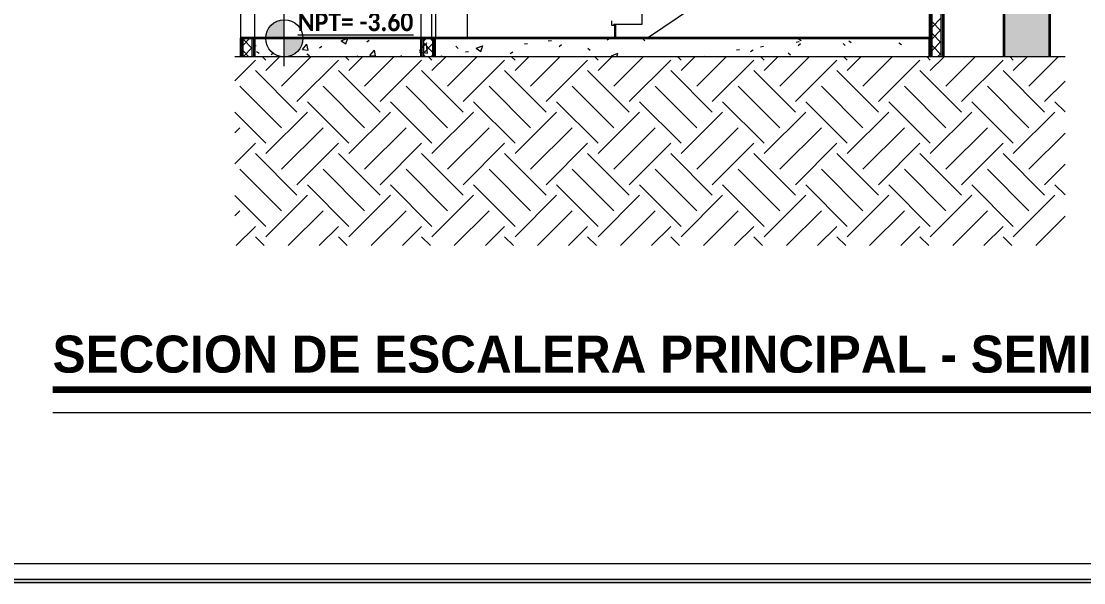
# Model space of a CAD drawing. Header units: metres. Extents: x -144 to 1000, y -717 to 29.
# Drawn here: x 340.25 to 351.67, y -657.84 to -651.8 of the extents above; entities that cross this region are included whole.
import ezdxf

# ---------------------------------------------------------------- set-up
doc = ezdxf.new("R2010")
doc.units = ezdxf.units.M
doc.layers.get('0').update_dxf_attribs({"color": 1})
for name, color, linetype, lineweight in [('A-DETL', 1, 'Continuous', 9), ('A-DETL-GENF', 1, 'Continuous', 9), ('A-DETL-THIN', 1, 'Continuous', 9), ('A-DOOR', 1, 'Continuous', 9), ('A-DOOR-FRAM', 1, 'Continuous', 9), ('A-FLOR', 2, 'Continuous', 9), ('A-FLOR-PATT', 8, 'Continuous', 50), ('A-WALL', 4, 'Continuous', 9), ('G-ANNO-DIMS', 1, 'Continuous', 9), ('G-ANNO-TEXT', 2, 'Continuous', 9), ('G-ANNO-TTLB', 3, 'Continuous', 18), ('G-IMPT', 1, 'Continuous', 9), ('S-COLS', 7, 'Continuous', 9), ('S-STRS', 1, 'Continuous', 9)]:
    doc.layers.add(name, color=color, linetype=linetype, lineweight=lineweight)
doc.layers.add('A-WALL-PATT', color=7, linetype='Continuous', lineweight=35, true_color=0x9c9c9c)
doc.styles.add('Britannic Bold_B_5', font='', dxfattribs={"height": 0.006})
doc.styles.add('Calibri_B_1', font='calibrib.ttf', dxfattribs={"height": 0.135})
doc.styles.get('Britannic Bold_B_5').set_extended_font_data('Britannic Bold', bold=True)

# ---------------------------------------------------------------- blocks, each defined once
blk = doc.blocks.new('tarjeta de nathalie 00')
at = {"layer": 'G-IMPT', "lineweight": 9}
h = blk.add_hatch(color=3, dxfattribs=at)
h.paths.add_polyline_path([(-145.23888, -717.38489), (-145.21019, -717.38489), (-145.21019, -716.89355), (-145.21019, -716.79934), (-145.23888, -716.79934), (-145.23888, -716.89379)])
h.paths.add_polyline_path([(-145.20996, -716.7991), (-145.20996, -717.3851), (-145.2392, -717.3851), (-145.2392, -716.7991)])
h.paths.add_polyline_path([(-145.23902, -717.3868), (-145.20826, -717.3868), (-145.20826, -716.7974), (-145.2392, -716.7974), (-146.09866, -716.7974), (-146.09866, -717.3868)])
h.paths.add_polyline_path([(-145.20795, -716.79707), (-145.20795, -717.3871), (-146.09898, -717.3871), (-146.09898, -716.79707)])
at = {"layer": 'G-ANNO-TTLB', "color": 3}
for p, q in [((-145.20996, -717.3851), (-146.09696, -717.3851)), ((-146.09898, -717.3871), (-145.20795, -717.3871)), ((-146.09898, -717.38713), (-145.20795, -717.38713))]:
    blk.add_line(p, q, dxfattribs=at)
at = {"layer": 'G-ANNO-TTLB'}
blk.add_line((-145.23902, -717.3868), (-146.09866, -717.3868), dxfattribs=at)

msp = doc.modelspace()

# ---------------------------------------------------------------- hatches: boundary and pattern name
at = {"layer": 'A-WALL-PATT', "true_color": 0x747474}
h = msp.add_hatch(color=8, dxfattribs=at)
h.paths.add_polyline_path([(342.611, -652.187), (342.636, -652.187), (342.636, -651.988), (342.611, -651.988)])
h.paths.add_polyline_path([(342.611, -649.9), (342.636, -649.9), (342.636, -648.408), (342.611, -648.408), (342.611, -649.239)])
h.paths.add_polyline_path([(342.636, -646.32), (342.636, -644.988), (342.611, -644.988), (342.611, -646.32)])
h.paths.add_polyline_path([(342.611, -642.9), (342.636, -642.9), (342.636, -641.945), (342.611, -641.945), (342.611, -642.602)])
h.paths.add_polyline_path([(342.611, -639.857), (342.636, -639.857), (342.636, -638.167), (342.611, -638.167), (342.611, -639.283)])
at = {"layer": 'A-WALL-PATT', "lineweight": 5, "true_color": 0x747474}
h = msp.add_hatch(color=8, dxfattribs=at)
h.paths.add_polyline_path([(342.746, -652.187), (342.76, -652.187), (342.76, -651.988), (342.735, -651.988), (342.735, -652.187)])
h.paths.add_polyline_path([(342.76, -649.9), (342.76, -648.408), (342.735, -648.408), (342.735, -649.9)])
h.paths.add_polyline_path([(342.76, -646.32), (342.76, -644.988), (342.735, -644.988), (342.735, -646.32)])
h.paths.add_polyline_path([(342.76, -642.9), (342.76, -641.945), (342.735, -641.945), (342.735, -642.9)])
h.paths.add_polyline_path([(342.76, -639.857), (342.76, -638.167), (342.735, -638.167), (342.735, -639.857)])
at = {"layer": 'A-WALL-PATT', "true_color": 0x747474}
msp.add_hatch(color=8, dxfattribs=at).paths.add_polyline_path([(350.019, -652.187), (350.044, -652.187), (350.044, -638.167), (350.019, -638.167), (350.019, -650.898)])
at = {"layer": 'A-WALL-PATT', "lineweight": 5, "true_color": 0x747474}
msp.add_hatch(color=8, dxfattribs=at).paths.add_polyline_path([(350.143, -652.187), (350.168, -652.187), (350.168, -638.167), (350.143, -638.167), (350.143, -650.898)])
h = msp.add_hatch(color=8, dxfattribs=at)
h.paths.add_polyline_path([(344.55, -652.187), (344.575, -652.187), (344.575, -651.988), (344.55, -651.988)])
h.paths.add_polyline_path([(344.575, -649.9), (344.575, -648.402), (344.55, -648.402), (344.55, -649.9)])
h.paths.add_polyline_path([(344.575, -646.314), (344.575, -645.001), (344.55, -645.001), (344.55, -646.314)])
h.paths.add_polyline_path([(344.55, -642.913), (344.575, -642.913), (344.575, -641.945), (344.55, -641.945), (344.55, -642.602)])
h.paths.add_polyline_path([(344.55, -639.857), (344.575, -639.857), (344.575, -638.366), (344.55, -638.366), (344.55, -639.283)])
at = {"layer": 'A-WALL-PATT', "true_color": 0x747474}
h = msp.add_hatch(color=8, dxfattribs=at)
h.paths.add_polyline_path([(344.685, -652.187), (344.699, -652.187), (344.699, -651.988), (344.674, -651.988), (344.674, -652.187)])
h.paths.add_polyline_path([(344.699, -649.9), (344.699, -648.402), (344.674, -648.402), (344.674, -649.9)])
h.paths.add_polyline_path([(344.674, -646.314), (344.699, -646.314), (344.699, -645.001), (344.674, -645.001), (344.674, -645.92)])
h.paths.add_polyline_path([(344.674, -642.913), (344.699, -642.913), (344.699, -641.945), (344.674, -641.945), (344.674, -642.602)])
h.paths.add_polyline_path([(344.699, -639.857), (344.699, -638.366), (344.674, -638.366), (344.674, -639.857)])
at = {"layer": 'G-ANNO-DIMS'}
h = msp.add_hatch(color=256, dxfattribs=at)
edge = h.paths.add_edge_path()
edge.add_line((343.08, -651.988), (342.881, -651.988))
edge.add_arc((343.08, -651.988), 0.199, 90, 180, ccw=False)
edge.add_line((343.08, -651.789), (343.08, -651.988))
h = msp.add_hatch(color=256, dxfattribs=at)
edge = h.paths.add_edge_path()
edge.add_line((343.08, -651.988), (343.279, -651.988))
edge.add_arc((343.08, -651.988), 0.199, 270, 360, ccw=False)
edge.add_line((343.08, -652.187), (343.08, -651.988))
at = {"layer": 'S-COLS', "true_color": 0x414141}
msp.add_hatch(color=250, dxfattribs=at).paths.add_polyline_path([(350.814, -652.187), (351.311, -652.187), (351.311, -602.78), (350.814, -602.78), (350.814, -650.898)])

# ---------------------------------------------------------------- linework, layer by layer
at = {"layer": 'A-DETL', "color": 7, "lineweight": 100}
msp.add_line((340.592, -655.759), (358.775, -655.759), dxfattribs=at)
at = {"layer": 'A-DETL-GENF', "color": 252, "true_color": 0x959595}
for p, q in [((342.881, -652.222), (342.846, -652.187)), ((342.881, -652.334), (343.029, -652.187)), ((343.049, -652.501), (343.364, -652.187)), ((343.774, -652.222), (343.739, -652.187)), ((343.774, -652.334), (343.922, -652.187)), ((343.942, -652.501), (344.257, -652.187)), ((344.667, -652.222), (344.631, -652.187)), ((344.667, -652.334), (344.815, -652.187)), ((344.835, -652.501), (345.15, -652.187)), ((345.56, -652.222), (345.524, -652.187)), ((345.56, -652.334), (345.708, -652.187)), ((345.728, -652.501), (346.043, -652.187)), ((346.453, -652.222), (346.417, -652.187)), ((346.453, -652.334), (346.601, -652.187)), ((346.621, -652.501), (346.936, -652.187)), ((347.346, -652.222), (347.31, -652.187)), ((347.346, -652.334), (347.494, -652.187)), ((347.514, -652.501), (347.829, -652.187)), ((348.239, -652.222), (348.203, -652.187)), ((348.239, -652.334), (348.386, -652.187)), ((348.407, -652.501), (348.722, -652.187)), ((349.132, -652.222), (349.096, -652.187)), ((349.132, -652.334), (349.279, -652.187)), ((349.3, -652.501), (349.614, -652.187)), ((350.024, -652.222), (349.989, -652.187)), ((350.024, -652.334), (350.172, -652.187)), ((350.193, -652.501), (350.507, -652.187)), ((350.917, -652.222), (350.882, -652.187)), ((350.917, -652.334), (351.065, -652.187)), ((351.085, -652.501), (351.4, -652.187)), ((342.549, -652.443), (342.77, -652.222)), ((343.216, -652.668), (343.663, -652.222)), ((344.109, -652.668), (344.556, -652.222)), ((345.002, -652.668), (345.448, -652.222)), ((345.895, -652.668), (346.341, -652.222)), ((346.788, -652.668), (347.234, -652.222)), ((347.681, -652.668), (348.127, -652.222)), ((348.574, -652.668), (349.02, -652.222)), ((349.467, -652.668), (349.913, -652.222)), ((350.36, -652.668), (350.806, -652.222)), ((343.216, -652.781), (342.77, -652.334)), ((344.109, -652.781), (343.663, -652.334)), ((345.002, -652.781), (344.556, -652.334)), ((345.895, -652.781), (345.448, -652.334)), ((346.788, -652.781), (346.341, -652.334)), ((347.681, -652.781), (347.234, -652.334)), ((348.574, -652.781), (348.127, -652.334)), ((349.467, -652.781), (349.02, -652.334)), ((350.36, -652.781), (349.913, -652.334)), ((351.252, -652.781), (350.806, -652.334)), ((343.049, -652.948), (342.603, -652.501)), ((343.942, -652.948), (343.496, -652.501)), ((344.835, -652.948), (344.389, -652.501)), ((345.728, -652.948), (345.281, -652.501)), ((346.621, -652.948), (346.174, -652.501)), ((347.514, -652.948), (347.067, -652.501)), ((348.407, -652.948), (347.96, -652.501)), ((349.3, -652.948), (348.853, -652.501)), ((350.193, -652.948), (349.746, -652.501)), ((351.085, -652.948), (350.639, -652.501)), ((351.252, -652.668), (351.474, -652.447)), ((343.774, -653.115), (343.328, -652.669)), ((344.667, -653.115), (344.22, -652.669)), ((345.56, -653.115), (345.113, -652.669)), ((346.453, -653.115), (346.006, -652.669)), ((347.346, -653.115), (346.899, -652.669)), ((348.239, -653.115), (347.792, -652.669)), ((349.132, -653.115), (348.685, -652.669)), ((350.024, -653.115), (349.578, -652.669)), ((350.917, -653.115), (350.471, -652.669)), ((351.474, -652.778), (351.364, -652.669)), ((342.881, -653.115), (342.549, -652.783)), ((342.881, -653.227), (343.328, -652.781)), ((343.774, -653.227), (344.22, -652.781)), ((344.667, -653.227), (345.113, -652.781)), ((345.56, -653.227), (346.006, -652.781)), ((346.453, -653.227), (346.899, -652.781)), ((347.346, -653.227), (347.792, -652.781)), ((348.239, -653.227), (348.685, -652.781)), ((349.132, -653.227), (349.578, -652.781)), ((350.024, -653.227), (350.471, -652.781)), ((350.917, -653.227), (351.364, -652.781)), ((342.549, -653.002), (342.603, -652.948)), ((343.049, -653.394), (343.496, -652.948)), ((343.942, -653.394), (344.389, -652.948)), ((344.835, -653.394), (345.281, -652.948)), ((345.728, -653.394), (346.174, -652.948)), ((346.621, -653.394), (347.067, -652.948)), ((347.514, -653.394), (347.96, -652.948)), ((348.407, -653.394), (348.853, -652.948)), ((349.3, -653.394), (349.746, -652.948)), ((350.193, -653.394), (350.639, -652.948)), ((351.085, -653.394), (351.474, -653.006)), ((342.549, -653.336), (342.77, -653.115)), ((343.216, -653.674), (342.77, -653.227)), ((343.216, -653.561), (343.663, -653.115)), ((344.109, -653.674), (343.663, -653.227)), ((344.109, -653.561), (344.556, -653.115)), ((345.002, -653.674), (344.556, -653.227)), ((345.002, -653.561), (345.448, -653.115)), ((345.895, -653.674), (345.448, -653.227)), ((345.895, -653.561), (346.341, -653.115)), ((346.788, -653.674), (346.341, -653.227)), ((346.788, -653.561), (347.234, -653.115)), ((347.681, -653.674), (347.234, -653.227)), ((347.681, -653.561), (348.127, -653.115)), ((348.574, -653.674), (348.127, -653.227)), ((348.574, -653.561), (349.02, -653.115)), ((349.467, -653.674), (349.02, -653.227)), ((349.467, -653.561), (349.913, -653.115)), ((350.36, -653.674), (349.913, -653.227)), ((350.36, -653.561), (350.806, -653.115)), ((351.252, -653.674), (350.806, -653.227)), ((351.252, -653.561), (351.474, -653.34)), ((343.049, -653.841), (342.603, -653.394)), ((343.942, -653.841), (343.496, -653.394)), ((344.835, -653.841), (344.389, -653.394)), ((345.728, -653.841), (345.281, -653.394)), ((346.621, -653.841), (346.174, -653.394)), ((347.514, -653.841), (347.067, -653.394)), ((348.407, -653.841), (347.96, -653.394)), ((349.3, -653.841), (348.853, -653.394)), ((350.193, -653.841), (349.746, -653.394)), ((351.085, -653.841), (350.639, -653.394)), ((343.774, -654.008), (343.328, -653.561)), ((344.667, -654.008), (344.22, -653.561)), ((345.56, -654.008), (345.113, -653.561)), ((346.453, -654.008), (346.006, -653.561)), ((347.346, -654.008), (346.899, -653.561)), ((348.239, -654.008), (347.792, -653.561)), ((349.132, -654.008), (348.685, -653.561)), ((350.024, -654.008), (349.578, -653.561)), ((350.917, -654.008), (350.471, -653.561)), ((351.474, -653.671), (351.364, -653.561)), ((342.881, -654.008), (342.549, -653.675)), ((342.881, -654.12), (343.328, -653.674)), ((343.774, -654.12), (344.22, -653.674)), ((344.667, -654.12), (345.113, -653.674)), ((345.56, -654.12), (346.006, -653.674)), ((346.453, -654.12), (346.899, -653.674)), ((347.346, -654.12), (347.792, -653.674)), ((348.239, -654.12), (348.685, -653.674)), ((349.132, -654.12), (349.578, -653.674)), ((350.024, -654.12), (350.471, -653.674)), ((350.917, -654.12), (351.364, -653.674)), ((342.549, -653.895), (342.603, -653.841)), ((343.122, -654.215), (343.496, -653.841)), ((344.014, -654.215), (344.389, -653.841)), ((344.907, -654.215), (345.281, -653.841)), ((345.8, -654.215), (346.174, -653.841)), ((346.693, -654.215), (347.067, -653.841)), ((347.586, -654.215), (347.96, -653.841)), ((348.479, -654.215), (348.853, -653.841)), ((349.372, -654.215), (349.746, -653.841)), ((350.265, -654.215), (350.639, -653.841)), ((351.158, -654.215), (351.474, -653.899)), ((342.563, -654.215), (342.77, -654.008)), ((343.456, -654.215), (343.663, -654.008)), ((344.349, -654.215), (344.556, -654.008)), ((345.241, -654.215), (345.448, -654.008)), ((346.134, -654.215), (346.341, -654.008)), ((347.027, -654.215), (347.234, -654.008)), ((347.92, -654.215), (348.127, -654.008)), ((348.813, -654.215), (349.02, -654.008)), ((349.706, -654.215), (349.913, -654.008)), ((350.599, -654.215), (350.806, -654.008)), ((342.864, -654.215), (342.77, -654.12)), ((343.757, -654.215), (343.663, -654.12)), ((344.65, -654.215), (344.556, -654.12)), ((345.543, -654.215), (345.448, -654.12)), ((346.436, -654.215), (346.341, -654.12)), ((347.329, -654.215), (347.234, -654.12)), ((348.222, -654.215), (348.127, -654.12)), ((349.115, -654.215), (349.02, -654.12)), ((350.008, -654.215), (349.913, -654.12)), ((350.901, -654.215), (350.806, -654.12))]:
    msp.add_line(p, q, dxfattribs=at)
at = {"layer": 'A-DETL-THIN'}
msp.add_line((351.474, -652.187), (342.549, -652.187), dxfattribs=at)
at = {"layer": 'A-DETL-THIN', "lineweight": 18}
msp.add_line((340.592, -656.008), (358.771, -656.008), dxfattribs=at)
at = {"layer": 'A-DOOR', "lineweight": 15}
for p, q in [((344.664, -649.9), (344.664, -651.988)), ((344.709, -651.988), (344.709, -649.9)), ((344.664, -651.988), (344.709, -651.988))]:
    msp.add_line(p, q, dxfattribs=at)
at = {"layer": 'A-DOOR-FRAM', "lineweight": 5}
msp.add_line((344.55, -651.988), (344.55, -649.934), dxfattribs=at)
at = {"layer": 'A-FLOR', "lineweight": 35}
for p, q in [((350.019, -651.988), (342.76, -651.988)), ((350.019, -652.187), (350.019, -651.988))]:
    msp.add_line(p, q, dxfattribs=at)
at = {"layer": 'A-FLOR-PATT', "color": 8, "lineweight": 5, "true_color": 0x828282}
for p, q in [((342.76, -652.068), (342.779, -652.065)), ((343.275, -652.109), (343.323, -652.051)), ((343.335, -652.115), (343.323, -652.052)), ((343.457, -652.092), (343.483, -652.072)), ((343.692, -652.014), (343.761, -651.988)), ((343.692, -652.014), (343.742, -652.048)), ((343.742, -652.048), (343.762, -651.988)), ((343.967, -652.027), (343.993, -652.007)), ((344.533, -652.12), (344.612, -652.038)), ((344.618, -652.147), (344.607, -652.051)), ((344.923, -652.073), (344.948, -652.096)), ((345.144, -652.095), (345.215, -652.068)), ((345.194, -652.128), (345.214, -652.067)), ((345.529, -651.988), (345.537, -651.995)), ((345.661, -652.049), (345.694, -652.045)), ((345.918, -652.015), (345.951, -652.011)), ((346.033, -652.076), (346.059, -652.056)), ((346.552, -652.005), (346.575, -651.988)), ((346.933, -651.992), (346.957, -652.014)), ((348.199, -652.079), (348.232, -652.074)), ((348.582, -652.028), (348.615, -652.024)), ((348.603, -652.065), (348.63, -652.045)), ((348.608, -651.992), (348.636, -652.01)), ((349.086, -652.042), (349.11, -652.064)), ((349.128, -651.99), (349.131, -651.988)), ((349.147, -652.015), (349.175, -652.033)), ((349.686, -652.038), (349.714, -652.056)), ((342.782, -652.13), (342.81, -652.148)), ((342.938, -652.163), (342.965, -652.143)), ((343.275, -652.109), (343.335, -652.114)), ((343.321, -652.153), (343.349, -652.171)), ((343.861, -652.176), (343.877, -652.187)), ((343.999, -652.172), (344.048, -652.114)), ((343.999, -652.172), (344.06, -652.177)), ((344.06, -652.178), (344.048, -652.115)), ((344.334, -652.174), (344.347, -652.187)), ((344.53, -652.135), (344.62, -652.149)), ((344.644, -652.183), (344.678, -652.179)), ((344.765, -652.187), (344.773, -652.178)), ((344.774, -652.187), (344.773, -652.178)), ((345.027, -652.133), (345.06, -652.128)), ((345.144, -652.095), (345.194, -652.129)), ((345.508, -652.152), (345.535, -652.132)), ((346.344, -652.093), (346.368, -652.115)), ((346.596, -652.176), (346.666, -652.149)), ((346.596, -652.176), (346.612, -652.187)), ((346.653, -652.187), (346.666, -652.148)), ((347.593, -652.187), (347.601, -652.181)), ((347.942, -652.112), (347.975, -652.108)), ((348.093, -652.13), (348.12, -652.11)), ((348.497, -652.143), (348.521, -652.165))]:
    msp.add_line(p, q, dxfattribs=at)
at = {"layer": 'A-WALL'}
for p, q in [((350.044, -652.187), (350.044, -602.928)), ((350.143, -652.187), (350.143, -602.928)), ((342.611, -651.988), (342.611, -649.9)), ((342.76, -649.9), (342.76, -651.988)), ((342.636, -652.187), (342.636, -651.988)), ((342.735, -652.187), (342.735, -651.988)), ((344.575, -651.988), (344.575, -652.187)), ((344.674, -651.988), (344.674, -652.187))]:
    msp.add_line(p, q, dxfattribs=at)
at = {"layer": 'A-WALL', "lineweight": 35}
for p, q in [((350.168, -652.187), (350.168, -602.928)), ((350.019, -636.556), (350.019, -652.187)), ((342.611, -651.988), (342.611, -652.187)), ((342.76, -651.988), (342.611, -651.988)), ((342.76, -652.187), (342.76, -651.988)), ((344.55, -651.988), (344.55, -652.187)), ((344.699, -652.187), (344.699, -651.988))]:
    msp.add_line(p, q, dxfattribs=at)
at = {"layer": 'A-WALL-PATT', "color": 1, "lineweight": 5, "true_color": 0xff0000}
for p, q in [((350.044, -651.867), (350.143, -651.767)), ((350.143, -651.911), (350.044, -651.811)), ((350.044, -651.993), (350.143, -651.894)), ((350.143, -652.037), (350.044, -651.938)), ((342.636, -652.061), (342.709, -651.988)), ((342.735, -652.096), (342.636, -651.996)), ((344.575, -652.02), (344.607, -651.988)), ((344.674, -652.137), (344.575, -652.037)), ((344.575, -652.146), (344.674, -652.047)), ((344.674, -652.01), (344.652, -651.988)), ((350.044, -652.12), (350.143, -652.02)), ((350.143, -652.164), (350.044, -652.064)), ((342.636, -652.187), (342.735, -652.088)), ((342.699, -652.187), (342.636, -652.123)), ((344.597, -652.187), (344.575, -652.164)), ((344.661, -652.187), (344.674, -652.174)), ((350.103, -652.187), (350.143, -652.147))]:
    msp.add_line(p, q, dxfattribs=at)
at = {"layer": 'G-ANNO-DIMS'}
for p, q in [((343.08, -652.286), (343.08, -651.689)), ((342.781, -651.988), (344.472, -651.988))]:
    msp.add_line(p, q, dxfattribs=at)
msp.add_circle((343.08, -651.988), 0.199, dxfattribs=at)
at = {"layer": 'S-COLS', "lineweight": 35}
for p, q in [((350.814, -602.78), (350.814, -652.187)), ((351.311, -652.187), (351.311, -602.78))]:
    msp.add_line(p, q, dxfattribs=at)
at = {"layer": 'S-COLS'}
msp.add_line((345.047, -648.607), (345.047, -651.988), dxfattribs=at)
at = {"layer": 'S-STRS'}
for p, q in [((348.861, -650.715), (346.985, -651.988)), ((346.922, -651.65), (346.922, -651.839)), ((346.599, -651.799), (346.599, -651.848)), ((346.599, -651.848), (346.622, -651.848)), ((346.922, -651.839), (346.622, -651.839)), ((346.622, -651.848), (346.622, -651.839)), ((346.628, -651.839), (346.628, -651.988)), ((346.643, -651.988), (346.643, -651.839))]:
    msp.add_line(p, q, dxfattribs=at)

# ---------------------------------------------------------------- texts
at = {"layer": 'G-ANNO-DIMS', "style": 'Calibri_B_1', "width": 0.9}
msp.add_text('%%UNPT= -3.60', height=0.19886, dxfattribs=at).set_placement((343.224, -651.911))
at = {"layer": 'G-ANNO-TEXT', "style": 'Britannic Bold_B_5'}
msp.add_text('SECCION DE ESCALERA PRINCIPAL - SEMISOTANO AL N14', height=0.39773, dxfattribs=at).set_placement((340.589, -655.579))

# ---------------------------------------------------------------- next in the draw order: block references
at = {"xscale": 99.431602663233, "yscale": 99.431602663233, "zscale": 99.431602663233}
msp.add_blockref('tarjeta de nathalie 00', (14853.094, 70673.117), dxfattribs=at)

doc.saveas('drawing.dxf')
